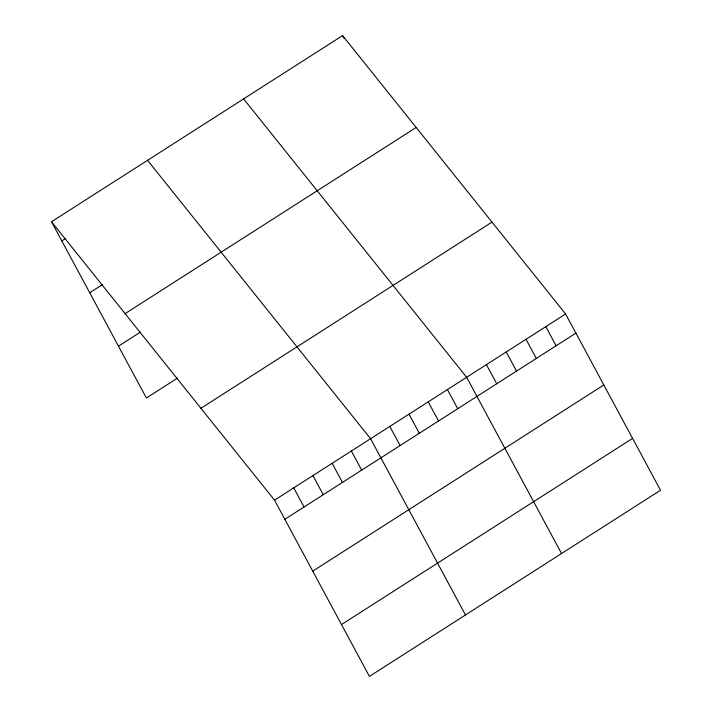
<?xml version="1.0" encoding="UTF-8"?>
<svg xmlns="http://www.w3.org/2000/svg" width="712" height="712" viewBox="0 0 712 712"><rect width="100%" height="100%" fill="white"/><g stroke="black" fill="none" stroke-linecap="round" stroke-linejoin="round"><path stroke-width="1.07" d="M51.495 221.752L342.57 35.6L565.604 313.992L660.505 490.248L369.43 676.4L274.529 500.153L51.495 221.752L146.396 398.008L177.502 378.117M61.802 240.887L65.459 238.547M89.721 292.739L102.528 284.551M125.098 313.627L416.173 127.475M118.477 346.157L140.433 332.112M200.926 408.279L492.001 222.126M274.529 500.153L565.604 313.992M284.827 519.288L575.91 333.136M312.746 571.131L603.821 384.978M341.511 624.549L632.585 438.396M243.602 98.888L466.636 377.289L561.537 553.536M147.553 160.325L370.578 438.717L465.479 614.972M545.81 326.657L556.116 345.792M526.017 339.312L536.323 358.447M342.57 35.6L344.118 38.475M506.223 351.968L516.529 371.103M486.429 364.633L496.736 383.768M447.43 389.571L457.727 408.715M428.215 401.862L438.521 420.997M409 414.144L419.306 433.279M389.793 426.435L400.1 445.57M351.372 451.007L361.678 470.142M332.157 463.289L342.463 482.424M312.951 475.58L323.257 494.715M293.736 487.862L304.042 506.997"/></g></svg>
